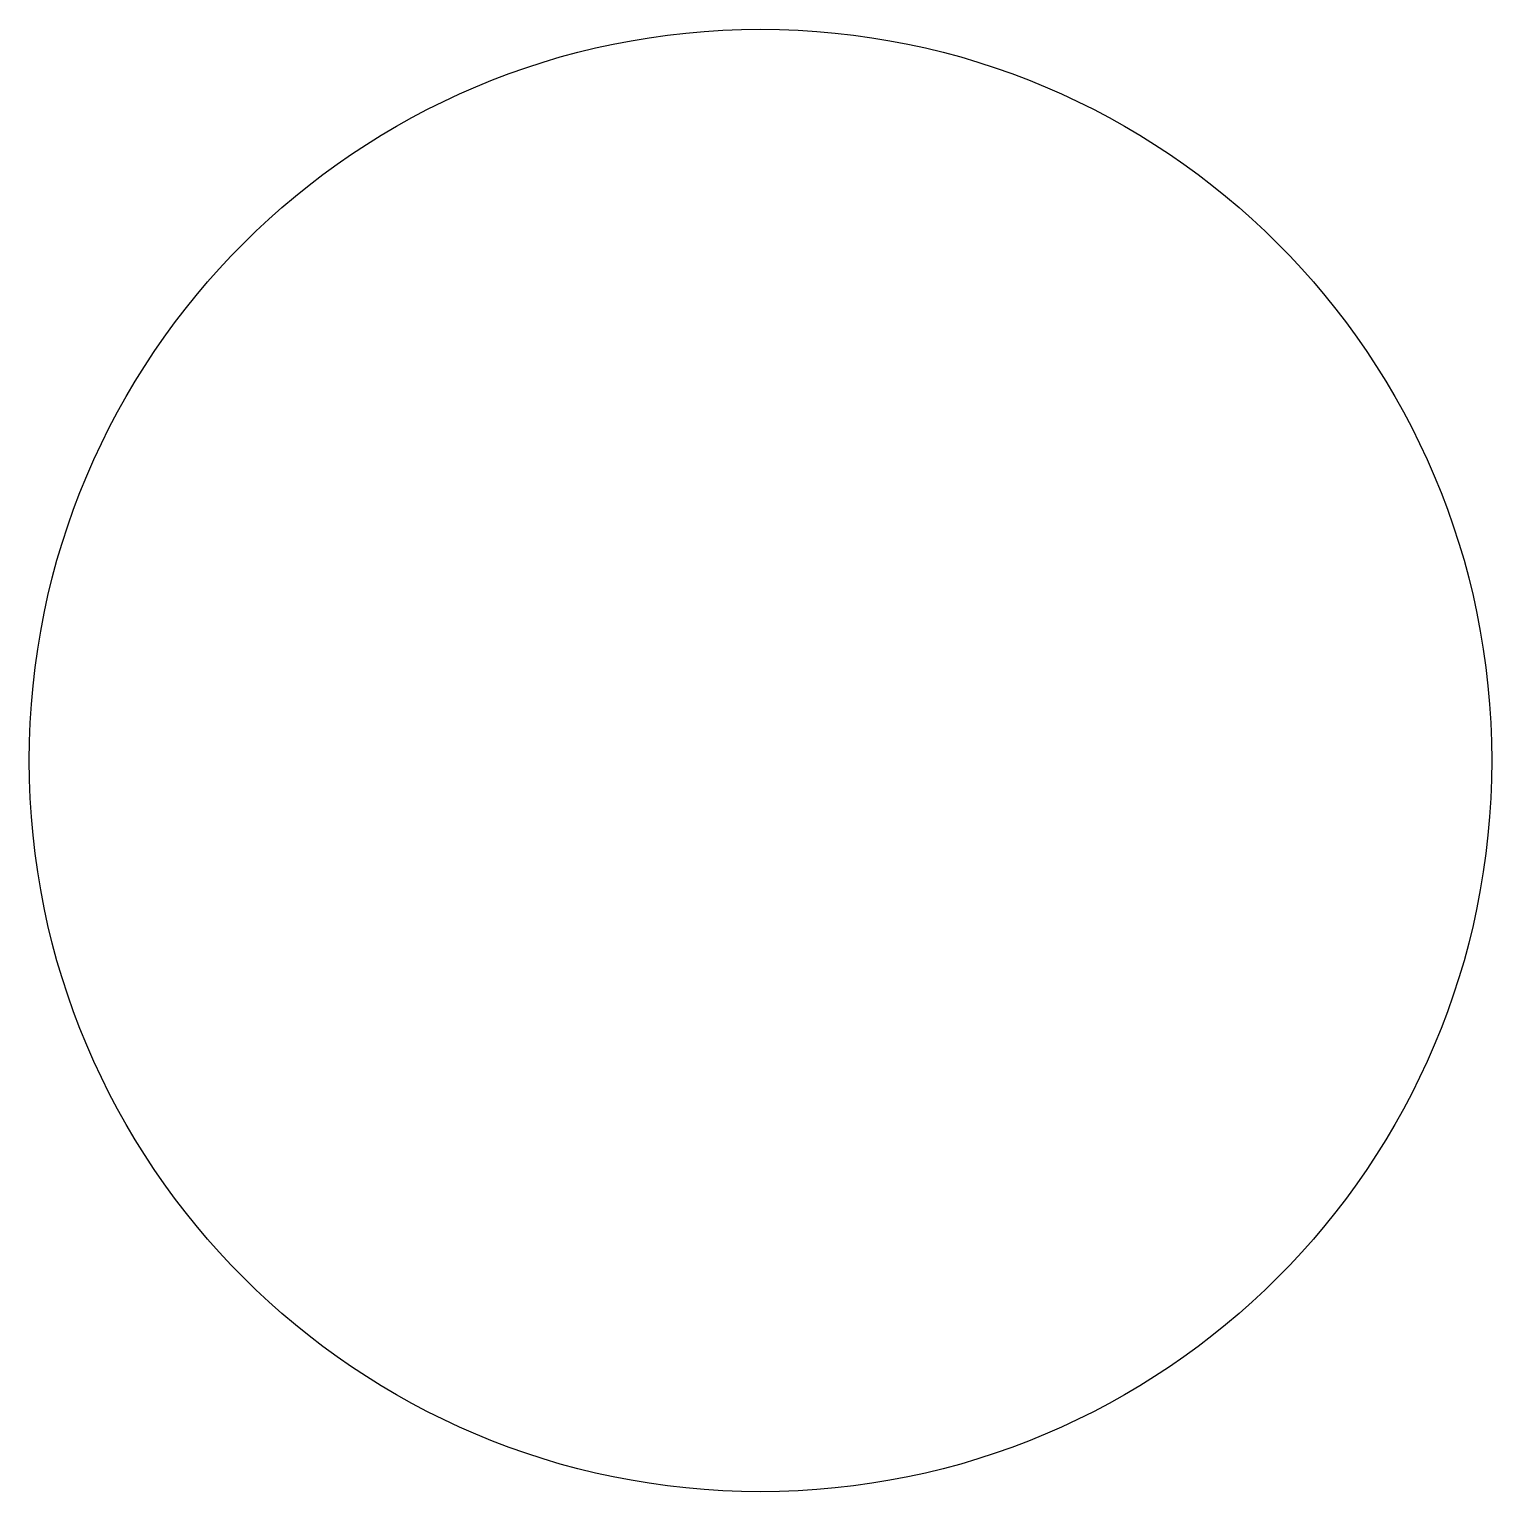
# Model space of a CAD drawing. Header units: inches. Extents: x 0.5 to 4.5, y 0.5 to 4.5.
import ezdxf

# ---------------------------------------------------------------- set-up
doc = ezdxf.new("R2010")
doc.units = ezdxf.units.IN
doc.header["$MEASUREMENT"] = 0

msp = doc.modelspace()

# ---------------------------------------------------------------- linework, layer by layer
msp.add_circle((2.5, 2.5), 2)

doc.saveas('drawing.dxf')
